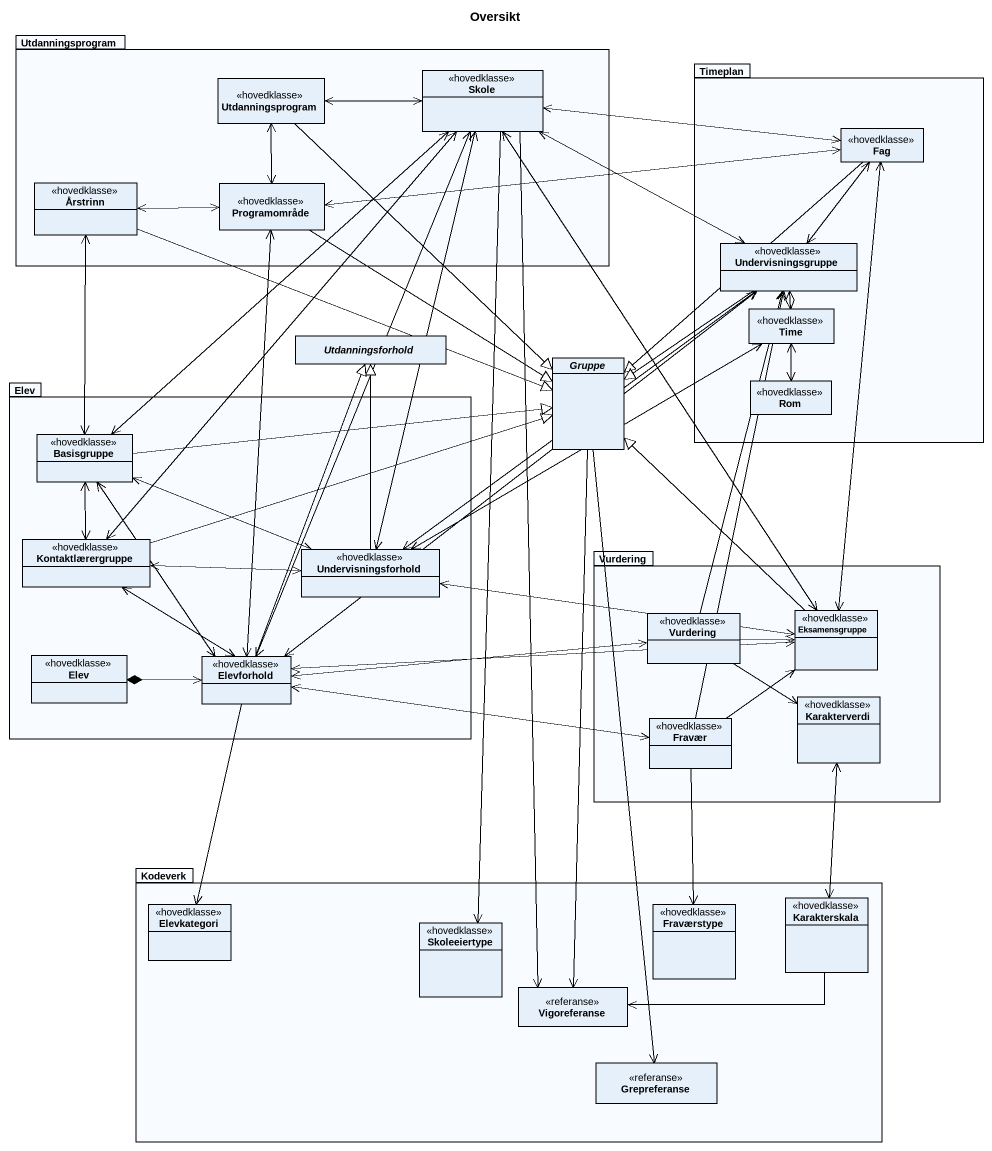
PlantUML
@startuml
title Oversikt
hide circle
hide empty members
package Utdanningsprogram {
  class "Utdanningsprogram" as Utdanningsprogram_2 <<hovedklasse>>
  class Skole <<hovedklasse>>
  class Årstrinn <<hovedklasse>>
  class Programområde <<hovedklasse>>
}
package Timeplan {
  class Fag <<hovedklasse>>
  class Undervisningsgruppe <<hovedklasse>>
  class Time <<hovedklasse>>
  class Rom <<hovedklasse>>
}
abstract class Utdanningsforhold
abstract class Gruppe
package Elev {
  class Basisgruppe <<hovedklasse>>
  class Kontaktlærergruppe <<hovedklasse>>
  class Undervisningsforhold <<hovedklasse>>
  class "Elev" as Elev_2 <<hovedklasse>>
  class Elevforhold <<hovedklasse>>
}
package Vurdering {
  class "Vurdering" as Vurdering_2 <<hovedklasse>>
  class Eksamensgruppe <<hovedklasse>>
  class Karakterverdi <<hovedklasse>>
  class Fravær <<hovedklasse>>
}
package Kodeverk {
  class Elevkategori <<hovedklasse>>
  class Fraværstype <<hovedklasse>>
  class Karakterskala <<hovedklasse>>
  class Skoleeiertype <<hovedklasse>>
  class Vigoreferanse <<referanse>>
  class Grepreferanse <<referanse>>
}
Utdanningsprogram_2 <-right-> Skole
Utdanningsprogram_2 --|> Gruppe
Skole <-right-> Fag
Skole --> Skoleeiertype
Skole --> Vigoreferanse
Fag <-left-> Programområde
Fag --|> Gruppe
Årstrinn <-right-> Programområde
Årstrinn -right-|> Gruppe
Programområde <-up-> Utdanningsprogram_2
Programområde --|> Gruppe
Programområde <--> Elevforhold
Undervisningsgruppe <-left-> Skole
Undervisningsgruppe <-up-> Fag
Undervisningsgruppe --|> Gruppe
Undervisningsgruppe <--> Elevforhold
Time <-up-> Undervisningsgruppe
Gruppe --> Vigoreferanse
Gruppe --> Grepreferanse
Rom <-up-> Time
Basisgruppe <-up-> Skole
Basisgruppe <-up-> Årstrinn
Basisgruppe -right-|> Gruppe
Basisgruppe <--> Elevforhold
Kontaktlærergruppe <-up-> Skole
Kontaktlærergruppe -right-|> Gruppe
Kontaktlærergruppe <-up-> Basisgruppe
Kontaktlærergruppe <--> Elevforhold
Undervisningsforhold <-up-> Skole
Undervisningsforhold <-up-> Undervisningsgruppe
Undervisningsforhold <-right-> Time
Undervisningsforhold -up-|> Utdanningsforhold
Undervisningsforhold <-left-> Basisgruppe
Undervisningsforhold <-left-> Kontaktlærergruppe
Undervisningsforhold <-right-> Eksamensgruppe
Vurdering_2 -up-> Undervisningsgruppe
Vurdering_2 -right-> Eksamensgruppe
Vurdering_2 <-left-> Elevforhold
Vurdering_2 --> Karakterverdi
Eksamensgruppe <-up-> Skole
Eksamensgruppe <-up-> Fag
Eksamensgruppe -up-|> Gruppe
Eksamensgruppe <-left-> Elevforhold
Elevforhold <-up-> Skole
Elevforhold -up-|> Utdanningsforhold
Elevforhold <-left-* Elev_2
Elevforhold --> Elevkategori
Karakterverdi <--> Karakterskala
Fravær -up-> Undervisningsgruppe
Fravær -up-> Eksamensgruppe
Fravær <-left-> Elevforhold
Fravær --> Fraværstype
Karakterskala -left-> Vigoreferanse
@enduml
